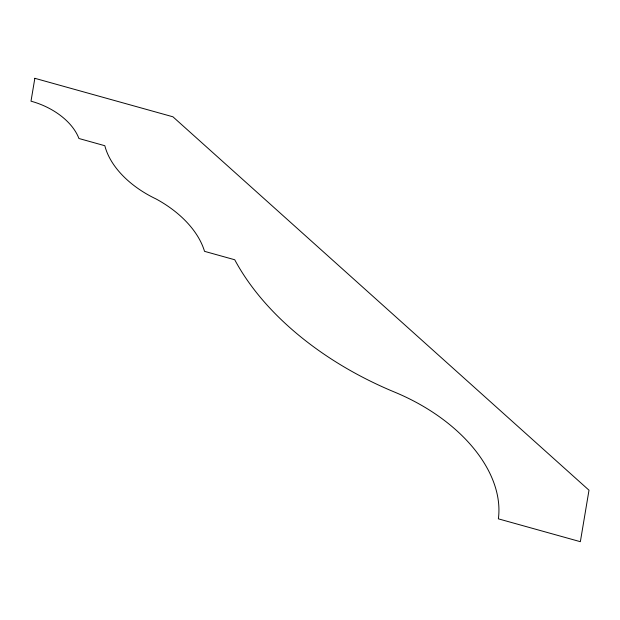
<?xml version="1.0" encoding="UTF-8"?>
<svg xmlns="http://www.w3.org/2000/svg" width="620" height="620" viewBox="0 0 620 620"><rect width="100%" height="100%" fill="white"/><g stroke="black" fill="none" stroke-linecap="round" stroke-linejoin="round"><path stroke-width="0.93" d="M34.844 78.306L31 101.184A57.621 36.805 19.8 0 1 78.934 138.5L104.826 145.716A86.575 55.304 19.8 0 0 156.139 198.997A94.356 60.272 19.8 0 1 204.53 251.34L234.732 259.757A262.934 167.958 19.8 0 0 394.599 392.103A153.272 97.906 19.8 0 1 498.371 518.839L580.359 541.694L589 490.211L172.918 116.792L34.844 78.306"/></g></svg>
